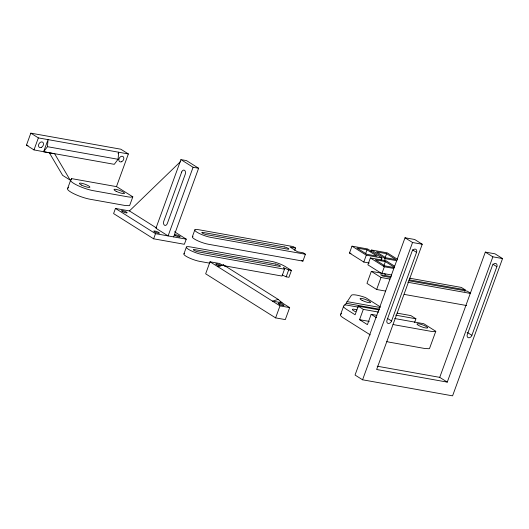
<?xml version="1.0" encoding="UTF-8"?>
<svg xmlns="http://www.w3.org/2000/svg" width="529" height="529" viewBox="0 0 529 529"><rect width="100%" height="100%" fill="white"/><g stroke="black" fill="none" stroke-linecap="round" stroke-linejoin="round"><path stroke-width="0.79" d="M43.642 151.73L47.458 146.692L48.046 139.623L43.642 151.73L114.264 164.327L118.079 159.289L118.668 152.22L118.119 153.734M464.693 291.386L465.103 289.799L461.341 287.426L409.446 278.168M49.243 152.617L62.64 175.37L70.172 180.118L54.679 153.807L33.982 149.905L26.45 145.158L30.821 133.149L120.824 149.204L128.362 153.952L116.42 186.744M33.982 149.905L38.359 137.897L30.821 133.149M67.593 188.595L70.714 180.012L71.699 178.637L116.651 186.658L132.812 196.834L129.684 205.417L129.129 205.688L124.745 205.431L90.128 199.254A14.891 2.89 20 0 1 74.576 194.077A14.891 2.89 20 0 1 67.593 188.595L68.499 187.326M71.283 179.781L71.699 178.637M156.624 228.059L129.446 210.932L115.461 208.439L113.59 213.584L153.628 238.81L184.363 244.292L186.241 239.148L174.504 231.755M180.925 159.606L155.936 228.25L168.103 235.908L193.085 167.27L180.925 159.606L186.459 160.591L198.62 168.255L173.638 236.899M153.628 238.81L155.5 233.666L115.461 208.439M183.92 253.874L186.42 247.01M192.364 236.701L194.864 229.837M222.458 265.247L219.72 263.521L210.026 261.789L205.655 273.804L275.609 317.883L285.303 319.609L289.674 307.6L280.059 301.537M282.188 275.001L286.169 276.806L288.94 277.295L291.439 270.431L288.669 269.942L283.359 267.535L284.516 269.201L282.017 276.065L224.243 265.756M294.739 250.329L295.572 248.041L293.258 246.587L198.613 229.705A10.52 2.043 20 0 0 196.867 232.138A10.52 2.043 20 0 0 210.773 237.369L305.418 254.251L302.919 261.114L208.274 244.233A10.52 2.043 20 0 1 196.213 240.04A10.52 2.043 20 0 1 193.019 236.384M286.169 276.806L288.669 269.942M275.609 317.883L279.98 305.868L210.026 261.789M369.275 263.025L363.8 262.047L349.484 253.027L351.983 246.164L367.629 248.954L381.945 257.973L381.111 260.261M370.293 334.89L343.387 317.936A14.891 2.89 20 0 1 340.544 314.676L343.665 306.099L344.65 304.724L358.298 307.157M344.928 305.18L351.375 295.321A14.891 2.89 20 0 1 363.383 296.842L365.592 297.609L380.404 306.939M365.625 253.629L367.014 249.814L356.903 248.015L366.914 254.317L377.018 256.122L367.014 249.814M363.8 262.047L366.293 255.183L351.983 246.164M370.994 251.559L371.55 250.032L387.195 252.822L397.451 259.283M394.674 266.199L386.011 260.744L370.366 257.954L367.867 264.817L381.191 273.215M379.293 309.954L358.245 306.198L355.118 314.781L346.508 309.353A14.891 2.89 20 0 1 343.665 306.099M391.605 274.987L371.332 271.37L366.961 283.385L376.648 289.489L385.568 291.076M376.827 315.35L371.16 314.338L367.41 324.634L359.555 319.681L363.304 309.386L358.245 306.198M384.914 258.258L386.58 253.682L376.469 251.883L385.833 257.782L395.943 259.587L386.58 253.682M384.385 260.929L385.218 258.641L371.55 250.032M383.73 266.18L385.396 261.604L375.286 259.805L384.973 265.908L394.303 267.568M381.859 273.632L384.358 266.768L370.366 257.954M376.648 289.489L381.019 277.474L371.332 271.37M447.263 382.11L376.641 369.513L422.241 244.239L414.703 239.492L405.016 237.766L355.045 375.048L362.577 379.796L452.579 395.851L502.55 258.569L495.018 253.821L485.324 252.088L439.731 377.362L447.263 382.11L492.856 256.836L485.324 252.088M362.577 379.796L412.547 242.513L405.016 237.766M391.572 321.01L416.554 252.366A3.075 2.242 -57.8 0 0 415.298 249.126A3.075 2.242 -57.8 0 0 411.985 251.553L387.003 320.19A3.075 2.242 -57.8 0 0 388.253 323.431A3.075 2.242 -57.8 0 0 391.572 321.01L387.459 318.418M414.584 322.452L415.92 318.775L410.861 315.588L397.1 313.128M394.634 318.524L423.775 323.722L435.79 331.293L429.541 348.452L428.986 348.723L424.595 348.466L389.979 342.289A14.891 2.89 20 0 1 386.818 341.595M471.881 335.333L496.863 266.689A3.075 2.242 -57.8 0 0 495.613 263.449A3.075 2.242 -57.8 0 0 492.294 265.875L467.312 334.52A3.075 2.242 -57.8 0 0 468.568 337.76A3.075 2.242 -57.8 0 0 471.881 335.333L467.087 332.311M340.544 314.676L341.45 313.413M129.446 210.932L180.528 161.576M132.812 196.834L130.438 197.172L127.866 196.848L93.249 190.671A14.891 2.89 20 0 1 77.697 185.5A14.891 2.89 20 0 1 70.714 180.012M435.79 331.293L433.416 331.63L430.844 331.306L396.228 325.13A14.891 2.89 20 0 1 393.067 324.436M217.558 266.537L223.344 264.831L278.234 299.414L282.142 302.853L272.448 301.12L278.234 299.414M38.359 137.897L128.362 153.952M193.085 167.27L198.62 168.255M47.458 146.692L118.079 159.289M412.547 242.513L422.241 244.239M492.856 256.836L502.55 258.569M366.293 255.183L381.945 257.973M385.218 258.641L396.955 260.737M349.484 253.027L351.044 253.305M295.572 248.041L290.031 247.056L297.562 251.804L303.104 252.789L305.418 254.251M384.358 266.768L393.748 268.441M384.206 274.048L385.773 274.333M155.5 233.666L186.241 239.148M391.196 276.614L380.642 274.73L382.791 276.092L390.911 277.54M409.069 279.801L465.103 289.799M408.785 280.727L467.259 291.155L470.4 293.132M381.019 277.474L389.939 279.067M407.78 282.248L470.215 293.383M284.516 269.201L202.336 254.542A10.52 2.043 20 0 1 188.43 249.311A10.52 2.043 20 0 1 190.169 246.878L271.45 261.372A10.52 2.043 20 0 1 285.356 266.603L291.439 270.431M404.216 294.402L466.651 305.544M209.596 263.144L199.836 261.405A10.52 2.043 20 0 1 187.769 257.213A10.52 2.043 20 0 1 184.575 253.556M346.905 301.576L380.126 307.501M346.277 303.289L379.505 309.214M363.304 309.386L378.685 312.13M395.685 315.165L415.92 318.775M359.555 319.681L369.268 321.414M279.98 305.868L289.674 307.6M377.23 366.213L439.731 377.362M26.45 145.158L28.044 145.462M492.757 264.103L496.863 266.689M412.448 249.774L416.554 252.366M385.396 261.604L394.389 267.271M301.761 260.387L302.919 261.114M371.16 314.338L376.542 317.731M223.344 264.831L225.017 266.299M355.607 311.707A5.588 1.084 20 0 1 352.367 309.366A5.588 1.084 20 0 1 356.87 309.941M220.414 266.147A3.075 0.595 20 0 1 216.209 264.526A3.075 0.595 20 0 1 217.287 263.997A3.075 0.595 20 0 1 221.307 265.71M181.698 172.011L163.772 221.267A3.075 2.01 -79.9 0 0 164.519 225.215A3.075 2.01 -79.9 0 0 167.323 223.502L185.249 174.253A3.075 2.01 -79.9 0 0 184.502 170.298A3.075 2.01 -79.9 0 0 181.698 172.011M427.452 327.841L427.108 328.013A5.588 1.084 20 0 1 422.268 327.041A5.588 1.084 20 0 1 417.388 324.634L417.024 324.217A5.588 1.084 20 0 1 422.202 324.713A5.588 1.084 20 0 1 427.452 327.841M284.199 246.917L202.918 232.416A3.075 0.595 20 0 0 202.409 233.13A3.075 0.595 20 0 0 206.469 234.651L287.75 249.152A3.075 0.595 20 0 0 288.47 248.584A3.075 0.595 20 0 0 284.853 247.056L284.199 246.917M275.754 264.09L194.474 249.589A3.075 0.595 20 0 0 193.964 250.303A3.075 0.595 20 0 0 198.031 251.824L279.305 266.325A3.075 0.595 20 0 0 280.033 265.756A3.075 0.595 20 0 0 276.409 264.229L275.754 264.09M362.12 300.366A5.588 1.084 20 0 0 370.518 302.515A5.588 1.084 20 0 0 363.258 298.779A5.588 1.084 20 0 0 362.12 300.366M279.312 304.254A3.075 0.595 20 0 0 283.934 305.438A3.075 0.595 20 0 0 279.94 303.382A3.075 0.595 20 0 0 279.312 304.254M175.688 235.716A2.976 0.575 20 0 0 180.164 236.86A2.976 0.575 20 0 0 176.289 234.869A2.976 0.575 20 0 0 175.688 235.716M154.918 232.013A2.976 0.575 20 0 0 159.394 233.157A2.976 0.575 20 0 0 155.519 231.166A2.976 0.575 20 0 0 154.918 232.013M122.629 211.666A2.976 0.575 20 0 0 127.105 212.817A2.976 0.575 20 0 0 123.231 210.82A2.976 0.575 20 0 0 122.629 211.666M121.577 161.748A3.075 2.242 -57.8 0 0 123.363 156.842A3.075 2.242 -57.8 0 0 119.045 158.687A3.075 2.242 -57.8 0 0 121.577 161.748M41.269 147.419A3.075 2.242 -57.8 0 0 43.054 142.519A3.075 2.242 -57.8 0 0 38.729 144.357A3.075 2.242 -57.8 0 0 41.269 147.419M116.076 191.233A5.588 1.084 20 0 0 124.474 193.383A5.588 1.084 20 0 0 117.213 189.647A5.588 1.084 20 0 0 116.076 191.233M81.459 185.057A5.588 1.084 20 0 0 89.857 187.213A5.588 1.084 20 0 0 82.597 183.477A5.588 1.084 20 0 0 81.459 185.057"/></g></svg>
